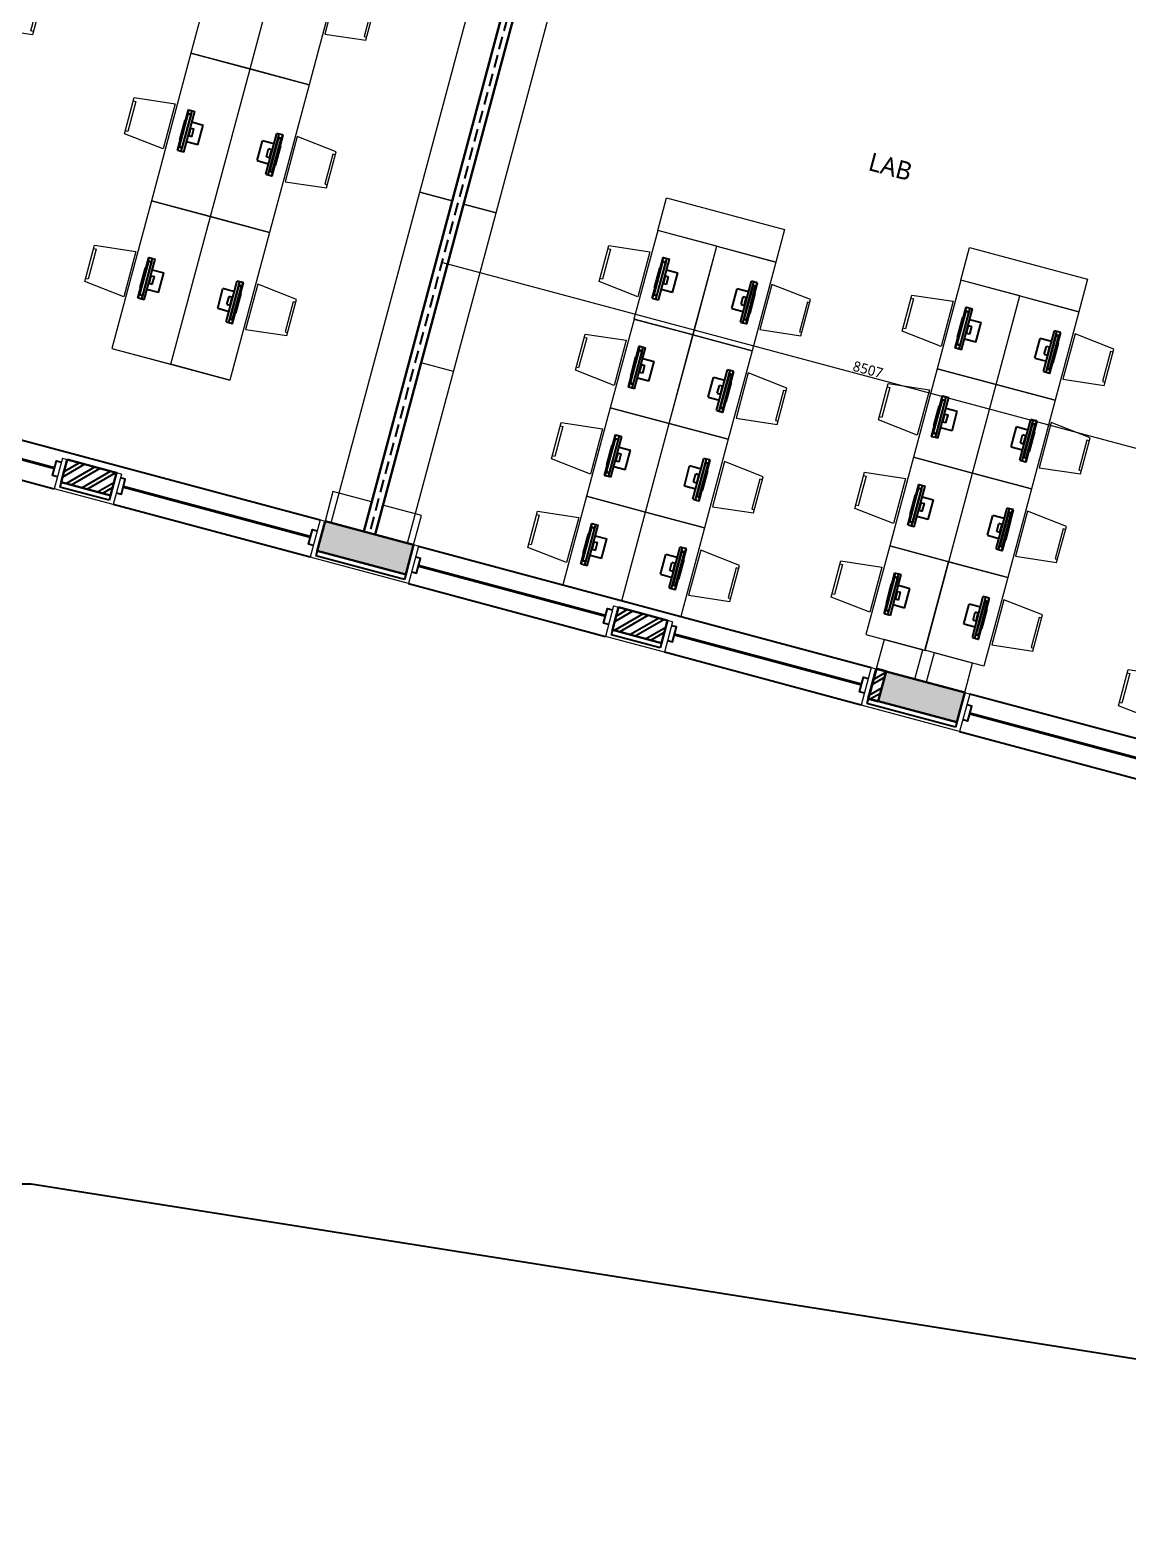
# Model space of a CAD drawing. Header units: millimetres. Extents: x 897770 to 1185420, y -692043 to -233237.
# Drawn here: x 937830 to 948606, y -527600 to -512865 of the extents above; entities that cross this region are included whole.
import ezdxf

# ---------------------------------------------------------------- set-up
doc = ezdxf.new("R2010")
doc.units = ezdxf.units.MM
doc.header["$MEASUREMENT"] = 0
doc.header["$PDMODE"] = 67
doc.linetypes.add('HIDDEN', pattern=[0.375, 0.25, -0.125])
doc.layers.get('Defpoints').update_dxf_attribs({"color": 6})
for name, color, linetype, lineweight in [('A-Detail Lines', 8, 'Continuous', 25), ('A-Door', 4, 'Continuous', 9), ('A-Wall Sec', 1, 'Continuous', 30), ('A-WIN', 5, 'Continuous', 25), ('Fire pipe', 80, 'Continuous', 15), ('frntr', 32, 'Continuous', 13), ('I-Furniture', 34, 'Continuous', 13), ('P-SANR-FIXT', 6, 'Continuous', 9), ('S-Concrete', 40, 'Continuous', 30), ('ST CLADDING PLAN', 6, 'Continuous', 9), ('text', 7, 'Continuous', 5)]:
    doc.layers.add(name, color=color, linetype=linetype, lineweight=lineweight)
for name, color, linetype in [('A-Elevation', 4, 'Continuous'), ('A-Wall Patt', 8, 'Continuous'), ('A-Window', 4, 'Continuous'), ('S-Conc Patt', 9, 'Continuous')]:
    doc.layers.add(name, color=color, linetype=linetype)
doc.styles.get("Standard").update_dxf_attribs({"font": 'trebuc.ttf'})
doc.dimstyles.new('IIITD_WD_M @ 50', dxfattribs={"dimscale": 50, "dimtxt": 2, "dimasz": 0.5, "dimexe": 0.5, "dimexo": 0.25, "dimgap": 0.3, "dimtad": 1, "dimdec": 0, "dimrnd": 1, "dimzin": 0, "dimdsep": 46, "dimtxsty": 'Standard', "dimblk": 'ARCHTICK', "dimcen": 0.2, "dimdle": 1, "dimclrd": 8, "dimclre": 9, "dimadec": 0, "dimazin": 0, "dimtfac": 1, "dimtdec": 0, "dimtofl": 0, "dimtmove": 0, "dimatfit": 0, "dimfxl": 1, "dimtolj": 1, "dimtzin": 0, "dimlwd": -1, "dimlwe": -1, "dimarcsym": 0})

# ---------------------------------------------------------------- blocks, each defined once
blk = doc.blocks.new('ERGEWRGR')
at = {"layer": 'A-Wall Patt'}
h = blk.add_hatch(dxfattribs=at)
h.set_pattern_fill('ANSI32', color=256, scale=300, angle=345, style=0)
h.paths.add_polyline_path([(938137, -368100), (938196, -367878), (938679, -368008), (938620, -368230)])
at = {"layer": 'A-Detail Lines'}
for p, q in [((938137, -368100, 0), (938124, -368149, 0)), ((938607, -368278, 0), (938124, -368149, 0)), ((938620, -368230, 0), (938607, -368278, 0))]:
    blk.add_line(p, q, dxfattribs=at)
at = {"layer": 'A-Wall Sec', "elevation": 0}
blk.add_lwpolyline([(938196, -367878), (938137, -368100), (938620, -368230), (938679, -368008)], close=True, dxfattribs=at)
blk.add_lwpolyline([(938196, -367878), (938137, -368100), (938620, -368230), (938679, -368008)], close=True, dxfattribs=at)
at = {"layer": 'A-WIN', "color": 2, "lineweight": 40}
blk.add_line((940581, -368636, 0), (938746, -368145, 0), dxfattribs=at)
at = {"layer": 'A-WIN', "color": 2, "lineweight": 40, "elevation": 0}
blk.add_lwpolyline([(936742, -367607), (938070, -367963)], dxfattribs=at)
blk.add_lwpolyline([(936742, -367607), (938070, -367963)], dxfattribs=at)
at = {"layer": 'A-Window'}
for p, q in [((936741, -367416, 0), (940677, -368471, 0)), ((940579, -368838, 0), (938647, -368320, 0))]:
    blk.add_line(p, q, dxfattribs=at)
at = {"layer": 'A-Window', "elevation": 0}
for points in [[(936674, -367667), (936722, -367680), (936761, -367535), (936713, -367522)], [(936643, -367783), (938068, -368165)], [(938099, -368049), (938050, -368036), (938089, -367891), (938138, -367904)], [(938678, -368204), (938727, -368217), (938765, -368072), (938717, -368059)], [(940610, -368722), (940562, -368709), (940601, -368564), (940649, -368577)]]:
    blk.add_lwpolyline(points, dxfattribs=at)
at = {"layer": 'ST CLADDING PLAN'}
for p, q in [((936741, -367416, 0), (936643, -367783, 0)), ((936741, -367416, 0), (936693, -367403, 0)), ((938148, -367865, 0), (938068, -368165, 0)), ((938148, -367865, 0), (938196, -367878, 0)), ((938728, -368021, 0), (938647, -368320, 0)), ((938728, -368021, 0), (938679, -368008, 0)), ((938647, -368320, 0), (938068, -368165, 0)), ((940677, -368471, 0), (940579, -368838, 0)), ((940677, -368471, 0), (940726, -368483, 0))]:
    blk.add_line(p, q, dxfattribs=at)
blk = doc.blocks.new('ERTGWERTGWERGT')
at = {"layer": 'A-Wall Patt'}
h = blk.add_hatch(dxfattribs=at)
h.set_pattern_fill('ANSI32', color=256, scale=300, angle=345, style=0)
h.paths.add_polyline_path([(943546, -369550), (943605, -369328), (944088, -369457), (944029, -369679)])
at = {"layer": 'A-Detail Lines'}
for p, q in [((943546, -369550, 0), (943533, -369598, 0)), ((944016, -369727, 0), (943533, -369598, 0)), ((944029, -369679, 0), (944016, -369727, 0))]:
    blk.add_line(p, q, dxfattribs=at)
at = {"layer": 'A-Wall Sec', "elevation": 0}
blk.add_lwpolyline([(943605, -369328), (943546, -369550), (944029, -369679), (944088, -369457)], close=True, dxfattribs=at)
blk.add_lwpolyline([(943605, -369328), (943546, -369550), (944029, -369679), (944088, -369457)], close=True, dxfattribs=at)
at = {"layer": 'A-WIN', "color": 2, "lineweight": 40}
blk.add_line((945990, -370086, 0), (944155, -369594, 0), dxfattribs=at)
at = {"layer": 'A-WIN', "color": 2, "lineweight": 40, "elevation": 0}
blk.add_lwpolyline([(941644, -368921), (943479, -369413)], dxfattribs=at)
blk.add_lwpolyline([(941644, -368921), (943479, -369413)], dxfattribs=at)
at = {"layer": 'A-Window'}
for p, q in [((941643, -368729, 0), (946087, -369920, 0)), ((945988, -370287, 0), (944056, -369769, 0))]:
    blk.add_line(p, q, dxfattribs=at)
at = {"layer": 'A-Window', "elevation": 0}
for points in [[(941576, -368980), (941624, -368993), (941663, -368849), (941615, -368836)], [(941545, -369096), (943477, -369614)], [(943508, -369498), (943460, -369485), (943499, -369340), (943547, -369353)], [(944088, -369653), (944136, -369666), (944175, -369521), (944126, -369509)], [(946019, -370171), (945971, -370158), (946010, -370013), (946058, -370026)]]:
    blk.add_lwpolyline(points, dxfattribs=at)
at = {"layer": 'ST CLADDING PLAN'}
for p, q in [((941643, -368729, 0), (941545, -369096, 0)), ((941643, -368729, 0), (941595, -368716, 0)), ((943557, -369315, 0), (943477, -369614, 0)), ((943557, -369315, 0), (943605, -369328, 0)), ((944137, -369470, 0), (944056, -369769, 0)), ((944137, -369470, 0), (944088, -369457, 0)), ((944056, -369769, 0), (943477, -369614, 0)), ((946087, -369920, 0), (945988, -370287, 0)), ((946087, -369920, 0), (946135, -369933, 0))]:
    blk.add_line(p, q, dxfattribs=at)
blk = doc.blocks.new('WFTGRWE3TG')
at = {"layer": 'A-Wall Patt'}
h = blk.add_hatch(dxfattribs=at)
h.set_pattern_fill('ANSI32', color=256, scale=300, angle=345, style=0)
h.paths.add_polyline_path([(949438, -371129), (949498, -370906), (949015, -370777), (948955, -370999)])
at = {"layer": 'A-Detail Lines'}
for p, q in [((948955, -370999, 0), (948942, -371047, 0)), ((948942, -371047, 0), (949425, -371177, 0)), ((949438, -371129, 0), (949425, -371177, 0))]:
    blk.add_line(p, q, dxfattribs=at)
at = {"layer": 'A-Wall Sec', "elevation": 0}
blk.add_lwpolyline([(949498, -370906), (949438, -371129), (948955, -370999), (949015, -370777)], close=True, dxfattribs=at)
blk.add_lwpolyline([(949498, -370906), (949438, -371129), (948955, -370999), (949015, -370777)], close=True, dxfattribs=at)
at = {"layer": 'A-WIN', "color": 2, "lineweight": 40}
blk.add_line((947053, -370370, 0), (948888, -370862, 0), dxfattribs=at)
at = {"layer": 'A-WIN', "color": 2, "lineweight": 40, "elevation": 0}
blk.add_lwpolyline([(950893, -371399), (949564, -371043)], dxfattribs=at)
blk.add_lwpolyline([(950893, -371399), (949564, -371043)], dxfattribs=at)
at = {"layer": 'A-Window'}
for p, q in [((950989, -371233, 0), (947053, -370179, 0)), ((946954, -370546, 0), (948886, -371063, 0))]:
    blk.add_line(p, q, dxfattribs=at)
at = {"layer": 'A-Window', "elevation": 0}
for points in [[(946985, -370430), (947034, -370443), (947072, -370298), (947024, -370285)], [(948917, -370948), (948869, -370935), (948908, -370790), (948956, -370803)], [(949497, -371103), (949545, -371116), (949584, -370971), (949536, -370958)], [(950890, -371600), (949466, -371219)], [(950921, -371485), (950873, -371472), (950912, -371327), (950960, -371340)]]:
    blk.add_lwpolyline(points, dxfattribs=at)
at = {"layer": 'ST CLADDING PLAN'}
for p, q in [((947053, -370179, 0), (946954, -370546, 0)), ((947053, -370179, 0), (947004, -370166, 0)), ((948966, -370764, 0), (948886, -371063, 0)), ((948966, -370764, 0), (949015, -370777, 0)), ((949546, -370919, 0), (949466, -371219, 0)), ((949546, -370919, 0), (949498, -370906, 0)), ((948886, -371063, 0), (949466, -371219, 0)), ((950989, -371233, 0), (950890, -371600, 0)), ((950989, -371233, 0), (951037, -371246, 0))]:
    blk.add_line(p, q, dxfattribs=at)
blk = doc.blocks.new('ERGWERGWER')
at = {"layer": 'A-Door'}
for name in ['ERGEWRGR', 'ERTGWERTGWERGT', 'WFTGRWE3TG']:
    blk.add_blockref(name, (0, 0), dxfattribs=at)
blk = doc.blocks.new('ddfdfdf')
at = {"layer": 'A-Wall Patt'}
h = blk.add_hatch(dxfattribs=at)
h.set_pattern_fill('ANSI32', color=256, scale=300, angle=345, style=0)
h.paths.add_polyline_path([(946232, -369959), (946135, -369933), (946057, -370223), (946154, -370249)])
for p, q in [((940648, -368773), (940635, -368822, 0)), ((941505, -369054), (940635, -368822, 0)), ((941517, -369006), (941505, -369054)), ((946057, -370223, 0), (946044, -370271, 0)), ((946914, -370504, 0), (946044, -370271, 0)), ((946927, -370456, 0), (946914, -370504, 0))]:
    blk.add_line(p, q, dxfattribs=at)
at = {"layer": 'A-Wall Sec', "lineweight": 35}
for p, q in [((946135, -369933, 0), (946057, -370223, 0)), ((946232, -369959, 0), (946135, -369933, 0)), ((946057, -370223, 0), (946154, -370249, 0))]:
    blk.add_line(p, q, dxfattribs=at)
at = {"layer": 'ST CLADDING PLAN'}
for p, q in [((941545, -369096), (940579, -368838, 0)), ((946954, -370546, 0), (945988, -370287, 0))]:
    blk.add_line(p, q, dxfattribs=at)
at = {"layer": 'A-Door'}
blk.add_blockref('ERGWERGWER', (0, 0), dxfattribs=at)
blk = doc.blocks.new('t4ww4tw3')
at = {"layer": 'S-Conc Patt'}
blk.add_hatch(color=256, dxfattribs=at).paths.add_polyline_path([(791517, -518207), (791595, -517917), (790726, -517684), (790648, -517974)])
h = blk.add_hatch(color=256, dxfattribs=at)
h.dxf.hatch_style = 1
h.paths.add_polyline_path([(796232, -519159), (796154, -519449), (796927, -519656), (797004, -519366)])
at = {"layer": 'S-Concrete'}
blk.add_lwpolyline([(790726, -517684), (790648, -517974), (791517, -518207), (791595, -517917)], close=True, dxfattribs=at)
at = {"layer": 'S-Concrete', "elevation": 0}
blk.add_lwpolyline([(796232, -519159), (796154, -519449), (796927, -519656), (797004, -519366)], close=True, dxfattribs=at)
blk = doc.blocks.new('TFT Monitor - TFT Monitor-55-Level 1')
at = {"layer": 'A-Detail Lines'}
for p, q in [((-35, 31), (-35, 35)), ((-35, 35), (380, 35)), ((-35, -4), (-35, 31)), ((-35, 31), (-35, 31)), ((-35, 31), (380, 31)), ((-35, 31), (380, 31)), ((0, 28), (345, 28)), ((0, -2), (0, 28)), ((5, 25), (0, 28)), ((5, -2), (5, 25)), ((5, 25), (340, 25)), ((72, 35), (72, 40)), ((72, 40), (272, 40)), ((272, 40), (272, 35)), ((345, 28), (340, 25)), ((340, 25), (340, -2)), ((345, 28), (345, -2)), ((380, 35), (380, 31)), ((380, 31), (380, 31)), ((380, 31), (380, -4)), ((-35, -29), (-35, -4)), ((-35, -4), (380, -4)), ((-35, -29), (380, -29)), ((345, -2), (0, -2)), ((72, -145), (72, -29)), ((72, -145), (272, -145)), ((132, -35), (132, -30)), ((132, -67), (132, -35)), ((132, -35), (212, -35)), ((132, -67), (212, -67)), ((212, -30), (212, -35)), ((212, -35), (212, -67)), ((272, -29), (272, -145)), ((380, -4), (380, -29))]:
    blk.add_line(p, q, dxfattribs=at)
blk = doc.blocks.new('Chair Student - Medium - Chair Student - Medium-54-Level 1')
for p, q in [((-229, 254), (229, 254)), ((-184, -152), (-229, 254)), ((229, 254), (184, -152)), ((-152, -152), (-152, -127)), ((-152, -127), (152, -127)), ((152, -127), (152, -152)), ((184, -152), (-184, -152))]:
    blk.add_line(p, q)
blk = doc.blocks.new('A$C01775461')
at = {"layer": 'frntr', "elevation": 0}
blk.add_lwpolyline([(11, 914), (11, 14), (-589, 14), (-589, 914)], close=True, dxfattribs=at)
at = {"layer": 'frntr', "xscale": -1}
for name, p, rotation in [('TFT Monitor - TFT Monitor-55-Level 1', (-143, 291, 0), 270), ('Chair Student - Medium - Chair Student - Medium-54-Level 1', (285, 464, 0), 90)]:
    blk.add_blockref(name, p, dxfattribs=dict(at, rotation=rotation))
blk = doc.blocks.new('_ArchTick')
at = {"color": 0, "linetype": 'ByBlock', "const_width": 0.15}
blk.add_lwpolyline([(-0.5, -0.5), (0.5, 0.5)], dxfattribs=at)
blk = doc.blocks.new('*D1943')
at = {"layer": 'Defpoints', "color": 0, "transparency": 16777216}
for p in [(942085, -514572, 0), (950303, -516774, 0), (950145, -517361)]:
    blk.add_point(p, dxfattribs=at)
at = {"layer": 'P-SANR-FIXT', "color": 9, "transparency": 16777216}
for p, q in [((942082, -514584), (941921, -515183)), ((950299, -516786), (950139, -517385))]:
    blk.add_line(p, q, dxfattribs=at)
at = {"layer": 'P-SANR-FIXT', "color": 8, "transparency": 16777216}
blk.add_line((941879, -515146), (950194, -517374), dxfattribs=at)
at = {"layer": 'P-SANR-FIXT', "color": 8, "transparency": 16777216, "xscale": 25, "yscale": 25, "zscale": 25}
for p, rotation in [((941928, -515159), 164.9999949079886), ((950145, -517361), 344.9999949079886)]:
    blk.add_blockref('_ArchTick', p, dxfattribs=dict(at, rotation=rotation))
at = {"layer": 'P-SANR-FIXT', "color": 0, "transparency": 16777216, "insert": (946054, -516197), "char_height": 100, "attachment_point": 5, "rotation": 345}
blk.add_mtext('\\A1;8507', dxfattribs=at)

msp = doc.modelspace()

# ---------------------------------------------------------------- linework, layer by layer
at = {"layer": 'A-Detail Lines', "elevation": 0}
msp.add_lwpolyline([(961960.1, -517990.2), (959385.1, -527600.2), (937840.7, -524187.8), (934575.4, -524187.8), (934591.7, -521058.1), (935784.7, -516670.6)], dxfattribs=at)
at = {"layer": 'A-Wall Sec'}
for p, q in [((942894.6, -511106.2, 0), (941104.9, -517785.6, 0)), ((943005.7, -511136, 0), (941216, -517815.3, 0))]:
    msp.add_line(p, q, dxfattribs=at)
at = {"layer": 'A-Window', "linetype": 'HIDDEN', "ltscale": 500}
msp.add_line((942950.2, -511121.1, 0), (941160.5, -517800.4, 0), dxfattribs=at)
at = {"layer": 'Fire pipe', "elevation": 0}
for points in [[(940803.4, -517394.2), (940725.8, -517684), (941104.3, -517785.4), (941182, -517495.6), (940803.4, -517394.2)], [(941293, -517525.4), (941215.4, -517815.2), (941593.9, -517916.6), (941671.6, -517626.8), (941293, -517525.4)], [(946212.6, -518843.6), (946135, -519133.4), (946513.5, -519234.8), (946591.2, -518945), (946212.6, -518843.6)], [(946702.2, -518974.8), (946624.6, -519264.5), (947003.1, -519366), (947080.8, -519076.2), (946702.2, -518974.8)]]:
    msp.add_lwpolyline(points, dxfattribs=at)
at = {"layer": 'frntr'}
for p, q in [((939409.6, -513091.9), (940568.7, -513402.5)), ((939021.4, -514540.8), (940180.5, -514851.4)), ((938633.2, -515989.7), (939792.3, -516300.3)), ((941986.1, -516216.4, 0), (941667.3, -516131, 0))]:
    msp.add_line(p, q, dxfattribs=at)
at = {"layer": 'frntr', "elevation": 0}
for points in [[(941973.9, -514542.5), (941655.1, -514457.1), (942575.9, -511020.8), (942894.6, -511106.2)], [(942085, -514572.2), (942403.7, -514657.6), (943324.5, -511221.4), (943005.7, -511135.9)], [(941104.9, -517785.6), (940786.2, -517700.2), (941655.1, -514457.1), (941973.9, -514542.5)], [(945149.4, -515142.3), (943990.2, -514831.7), (944075.7, -514512.9), (945234.8, -514823.5)], [(941216, -517815.3), (941534.8, -517900.7), (942403.7, -514657.6), (942085, -514572.2)], [(948124.8, -515629), (946965.7, -515318.4), (947051.1, -514999.6), (948210.2, -515310.2)]]:
    msp.add_lwpolyline(points, close=True, dxfattribs=at)
at = {"layer": 'frntr'}
for points in [[(939797.8, -511643), (939409.6, -513091.9), (939989.2, -513247.2), (940377.4, -511798.3)], [(940957, -511953.6), (940568.7, -513402.5), (939989.2, -513247.2), (940377.4, -511798.3)], [(939409.6, -513091.9), (939021.4, -514540.8), (939601, -514696.1), (939989.2, -513247.2)], [(940568.7, -513402.5), (940180.5, -514851.4), (939601, -514696.1), (939989.2, -513247.2)], [(939021.4, -514540.8), (938633.2, -515989.7), (939212.7, -516145), (939601, -514696.1)], [(940180.5, -514851.4), (939792.3, -516300.3), (939212.7, -516145), (939601, -514696.1)]]:
    msp.add_lwpolyline(points, close=True, dxfattribs=at)

# ---------------------------------------------------------------- block references
at = {"layer": 'A-Elevation'}
msp.add_blockref('ddfdfdf', (0, -149200.5), dxfattribs=at)
at = {"layer": 'frntr'}
for name, p, rotation in [('Chair Student - Medium - Chair Student - Medium-54-Level 1', (937754.4, -512694.9, 0), 75.00042116410538), ('Chair Student - Medium - Chair Student - Medium-54-Level 1', (938951.2, -513745.5), 255.0004211641054), ('TFT Monitor - TFT Monitor-55-Level 1', (939319.5, -514022.8), 75.00042116410542), ('Chair Student - Medium - Chair Student - Medium-54-Level 1', (938563, -515194.4), 255.0004211641054), ('TFT Monitor - TFT Monitor-55-Level 1', (938931.3, -515471.7), 75.00042116410542)]:
    msp.add_blockref(name, p, dxfattribs=dict(at, rotation=rotation))
at = {"layer": 'frntr', "xscale": -1}
for name, p, rotation in [('Chair Student - Medium - Chair Student - Medium-54-Level 1', (941027.2, -512748.9), 75.0004211641054), ('TFT Monitor - TFT Monitor-55-Level 1', (940181.3, -514253.7), 255.0004211641053), ('Chair Student - Medium - Chair Student - Medium-54-Level 1', (940638.9, -514197.8), 75.0004211641054), ('A$C01775461', (943764.7, -515717.4, 0), 344.9999949079885), ('TFT Monitor - TFT Monitor-55-Level 1', (939793.1, -515702.6), 255.0004211641053), ('Chair Student - Medium - Chair Student - Medium-54-Level 1', (940250.7, -515646.7), 75.0004211641054), ('A$C01775461', (943531.8, -516586.7, 0), 344.9999949079885), ('A$C01775461', (943298.8, -517456, 0), 344.9999949079885)]:
    msp.add_blockref(name, p, dxfattribs=dict(at, rotation=rotation))
at = {"layer": 'I-Furniture'}
for p, rotation in [((944901.8, -516022.1, 0), 344.9999949079885), ((947877.3, -516508.7, 0), 344.9999949079893), ((944668.9, -516891.4, 0), 344.9999949079885), ((947644.3, -517378.1, 0), 344.9999949079893), ((944436, -517760.7, 0), 344.9999949079885), ((947411.4, -518247.4, 0), 344.9999949079893), ((944203, -518630.1, 0), 344.9999949079885), ((947178.4, -519116.7, 0), 344.9999949079893)]:
    msp.add_blockref('A$C01775461', p, dxfattribs=dict(at, rotation=rotation))
at = {"layer": 'I-Furniture', "xscale": -1}
for p, rotation in [((946740.1, -516204, 0), 344.9999949079893), ((946507.2, -517073.4, 0), 344.9999949079893), ((946274.3, -517942.7, 0), 344.9999949079893), ((943065.9, -518325.4, 0), 344.9999949079885), ((946041.3, -518812, 0), 344.9999949079893), ((948861.5, -519878.3, 0), 344.9999949079885)]:
    msp.add_blockref('A$C01775461', p, dxfattribs=dict(at, rotation=rotation))
at = {"layer": 'S-Concrete', "color": 6}
msp.add_blockref('t4ww4tw3', (150000, 0), dxfattribs=at)

# ---------------------------------------------------------------- texts
at = {"layer": 'text', "insert": (946274.5, -514205.4, 0), "char_height": 180, "attachment_point": 5, "rotation": 345}
msp.add_mtext('LAB', dxfattribs=at)

# ---------------------------------------------------------------- dimensions: what is measured, and where the dimension line sits
at = {"layer": 'P-SANR-FIXT'}
dim = msp.add_aligned_dim(p1=(942085, -514572.2, 0), p2=(950302.6, -516774.1, 0), distance=-607.7, dimstyle='IIITD_WD_M @ 50', override={"dimfxl": 100, "dimfxlon": 1, "dimarcsym": 1}, dxfattribs=at)
dim.commit()
dim.dimension.update_dxf_attribs({"geometry": '*D1943', "text_midpoint": (946053.6, -516196.6)})

doc.saveas('drawing.dxf')
